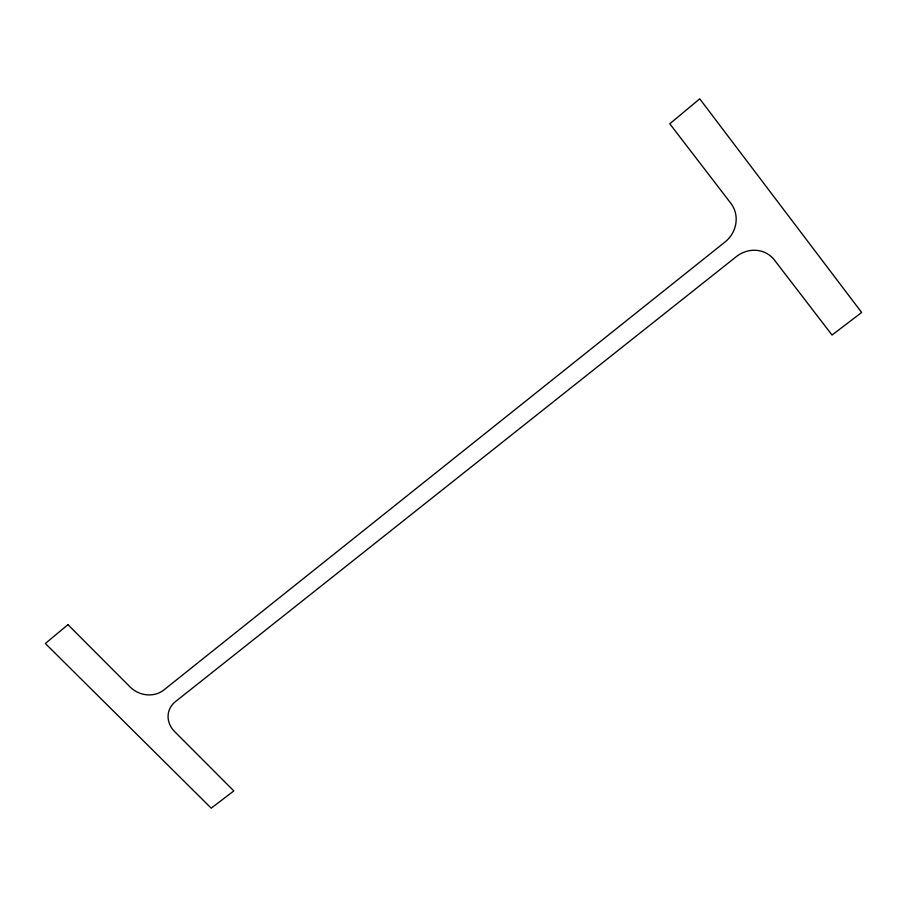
<?xml version="1.0" encoding="UTF-8"?>
<svg xmlns="http://www.w3.org/2000/svg" width="907" height="907" viewBox="0 0 907 907"><rect width="100%" height="100%" fill="white"/><g stroke="black" fill="none" stroke-linecap="round" stroke-linejoin="round"><path stroke-width="1.36" d="M67.968 624.674L45.35 643.494L211.218 808.16L233.825 790.927L174.632 731.598A23.854 20.963 17.3 0 1 175.357 701.701L736.371 256.602A27.845 25.963 -40.8 0 1 774.34 259.924L832.036 335.046L861.65 312.473L699.739 98.84L669.774 123.783L730.861 203.315A28.219 26.564 -47.1 0 1 725.033 241.999L163.793 690.023A24.194 21.349 20.6 0 1 130.189 687.053L67.968 624.674"/></g></svg>
